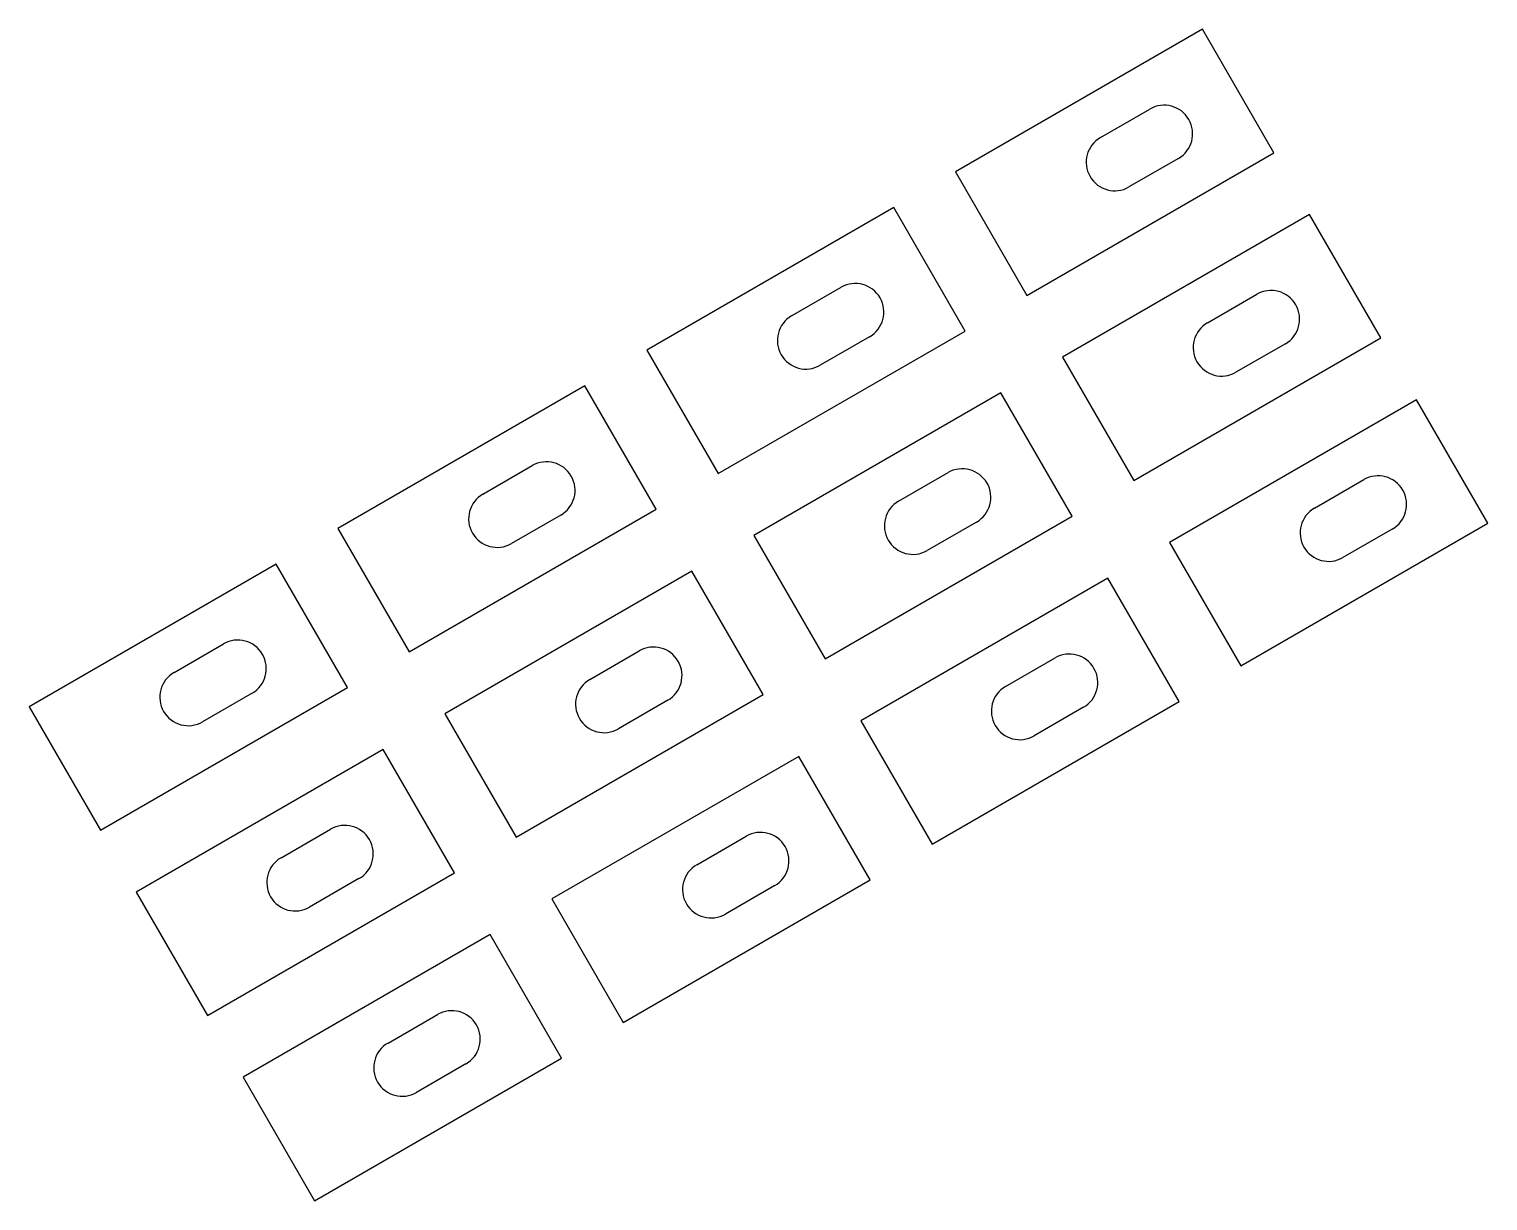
# Model space of a CAD drawing. Header units: millimetres. Extents: x -17 to 85, y -4 to 78.
import ezdxf

# ---------------------------------------------------------------- set-up
doc = ezdxf.new("R2010")
doc.units = ezdxf.units.MM
doc.layers.get('0').update_dxf_attribs({"linetype": 'CONTINUOUS'})
doc.layers.add('HOLES', color=2, linetype='CONTINUOUS')
doc.layers.add('PARTS', color=1, linetype='CONTINUOUS')

# ---------------------------------------------------------------- blocks, each defined once
blk = doc.blocks.new('TAB', base_point=(0, 5))
blk.add_lwpolyline([(0, 0), (20, 0), (20, 10), (0, 10)], close=True)
at = {"layer": 'HOLES'}
for p, q in [((10, 7), (14, 7)), ((14, 3), (10, 3))]:
    blk.add_line(p, q, dxfattribs=at)
for centre, start, end in [((10, 5), 90, 270), ((14, 5), 270, 90)]:
    blk.add_arc(centre, 2, start, end, dxfattribs=at)

msp = doc.modelspace()

# ---------------------------------------------------------------- block references
at = {"layer": 'PARTS', "rotation": 30, "row_count": 3, "column_count": 4, "row_spacing": 15, "column_spacing": 25}
msp.add_blockref('TAB', (0, 0), dxfattribs=at)

doc.saveas('drawing.dxf')
